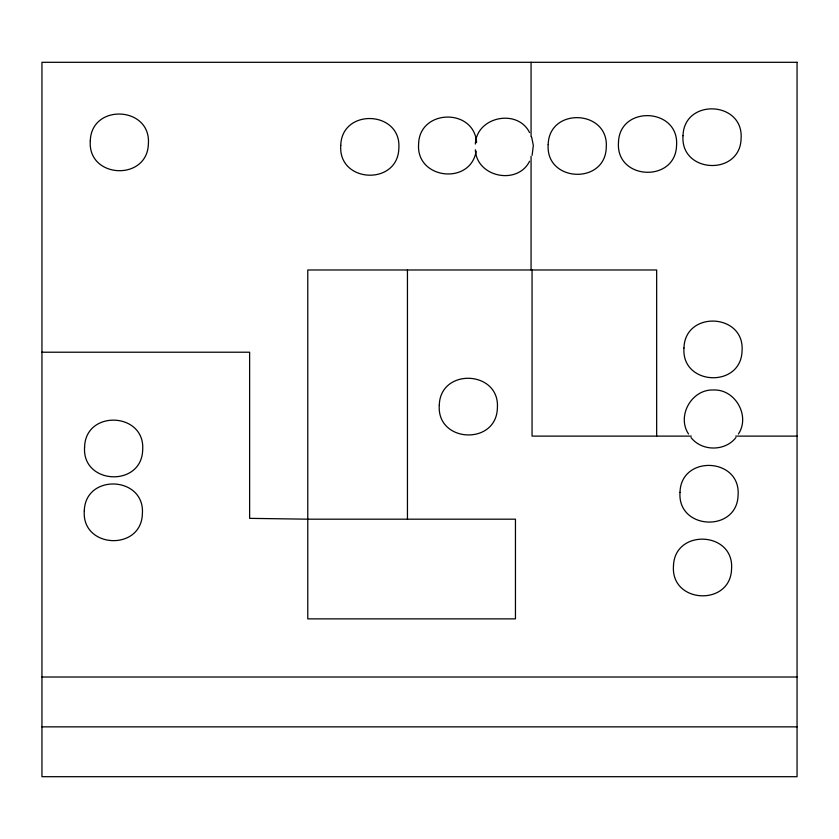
<?xml version="1.0" encoding="UTF-8"?>
<svg xmlns="http://www.w3.org/2000/svg" width="839" height="839" viewBox="0 0 839 839"><rect width="100%" height="100%" fill="white"/><g stroke="black" fill="none" stroke-linecap="round" stroke-linejoin="round"><path stroke-width="1.26" d="M475.356 144.056C476.489 116.715 517.495 108.189 529.587 132.583M476.174 151.167C470.406 185.671 415.777 179.158 418.619 144.077C419.227 108.976 474.255 107.675 476.594 142.651M532.115 155.351L533.331 145.483L531.664 137.114M529.587 161.235C517.495 185.629 476.489 177.102 475.356 149.762M738.414 434.015C750.506 415.871 735.163 389.002 713.486 389.999C691.797 389.002 676.454 415.871 688.546 434.015M735.96 437.518C725.2 451.518 701.761 451.518 691.011 437.518M41.95 352.212L249.623 352.212L249.623 518.355L307.777 519.184L515.45 519.184L515.45 618.867L307.777 618.867L307.777 269.98L656.664 269.98L656.664 436.112M691.315 436.112L532.062 436.112L532.062 269.98M735.698 436.112L797.05 436.112M41.95 677.01L797.05 677.01M41.95 726.857L797.05 726.857M531.066 62.306L531.066 136.747M531.066 156.348L531.066 269.98M407.45 269.98L407.45 519.184M90.297 140.942C87.508 178.676 147.444 181.486 148.377 143.794C151.156 106.06 91.22 103.249 90.297 140.942M84.592 447.051C81.813 484.785 141.739 487.595 142.672 449.903C145.451 412.169 85.526 409.359 84.592 447.051M84.299 510.888C81.509 548.622 141.445 551.433 142.378 513.741C145.157 476.007 85.221 473.196 84.299 510.888M340.77 145.441C337.981 183.175 397.917 185.985 398.84 148.293C401.629 110.559 341.693 107.749 340.77 145.441M439.29 405.185C436.511 442.919 496.436 445.729 497.37 408.037C500.159 370.303 440.223 367.492 439.29 405.185M548.182 144.549C545.392 182.283 605.328 185.094 606.261 147.402C609.041 109.668 549.105 106.857 548.182 144.549M618.479 142.536C615.69 180.27 675.626 183.08 676.559 145.388C679.338 107.654 619.402 104.844 618.479 142.536M683.009 135.761C680.23 173.495 740.155 176.305 741.089 138.613C743.868 100.879 683.942 98.069 683.009 135.761M673.476 566.063C670.697 603.797 730.633 606.607 731.556 568.915C734.345 531.181 674.409 528.371 673.476 566.063M680.01 492.315C677.22 530.049 737.156 532.859 738.089 495.178C740.868 457.444 680.943 454.623 680.01 492.315M683.974 347.986C681.184 385.72 741.12 388.53 742.054 350.838C744.833 313.104 684.897 310.294 683.974 347.986M797.05 62.306L41.95 62.306L41.95 776.694L797.05 776.694L797.05 62.306"/></g></svg>
